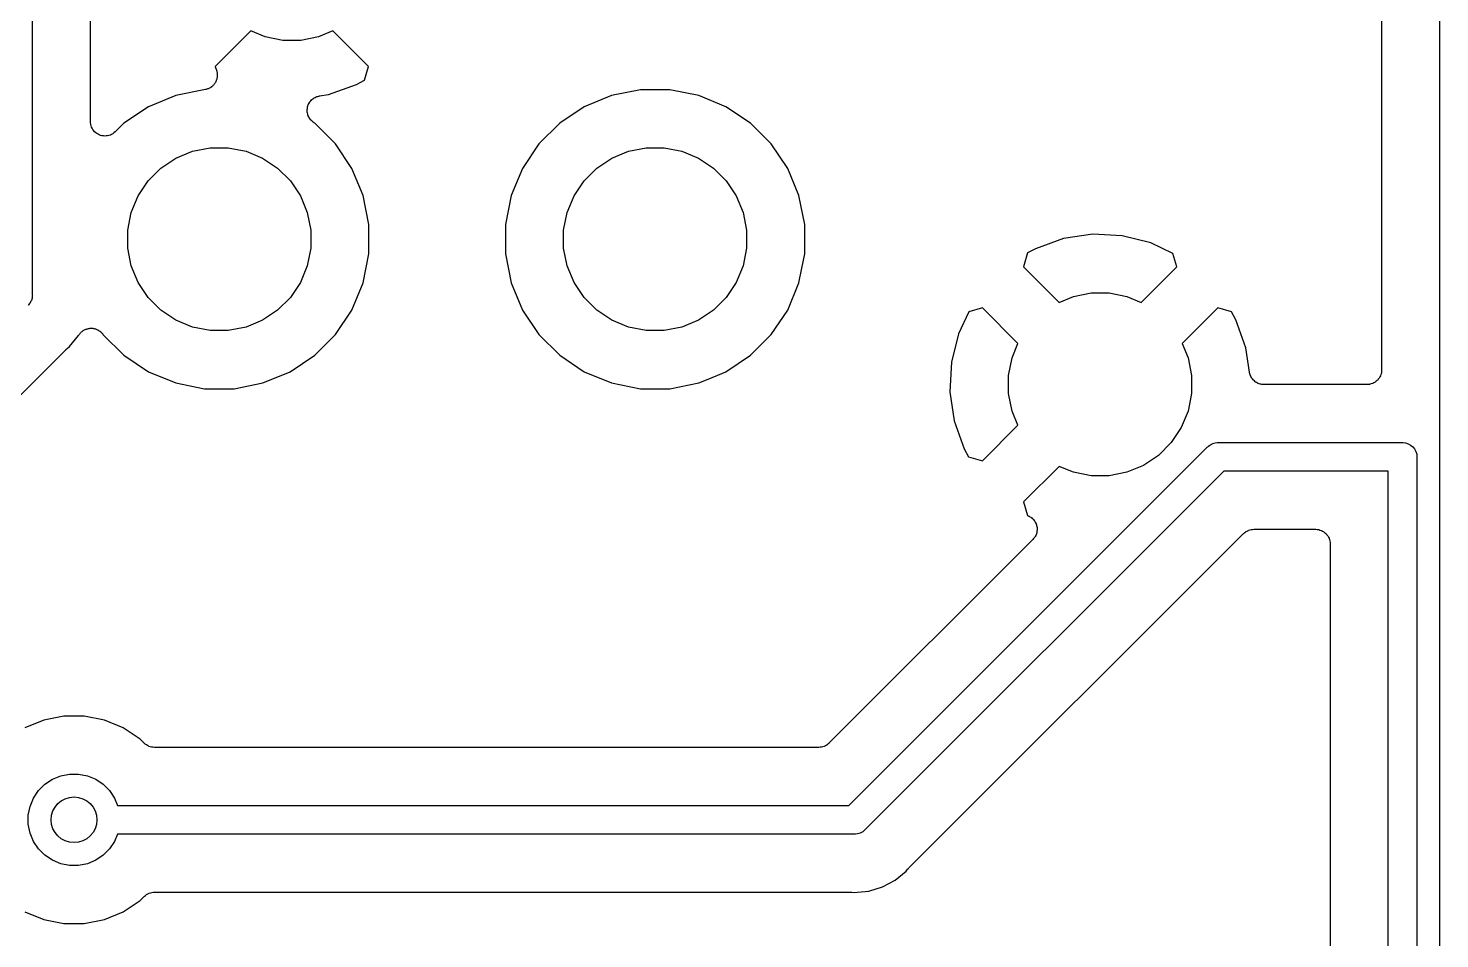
# Model space of a CAD drawing. Extents: x 20 to 116, y -135 to -20.
# Drawn here: x 56.44 to 68.78, y -79.34 to -71.37 of the extents above; entities that cross this region are included whole.
import ezdxf

# ---------------------------------------------------------------- set-up
doc = ezdxf.new("R2010")
doc.units = 0
doc.layers.add('BLACK', color=7, linetype='CONTINUOUS')

msp = doc.modelspace()

# ---------------------------------------------------------------- linework, layer by layer
at = {"layer": 'BLACK', "linetype": 'CONTINUOUS'}
for p, q in [((56.48, -59.0618), (56.48, -73.7039)), ((56.988, -72.1906), (56.988, -63.5788)), ((68.277, -65.9623), (68.277, -74.365)), ((68.785, -80.6472), (68.785, -65.9311)), ((58.3917, -71.3975), (58.08, -71.7092)), ((58.5166, -71.4493), (58.3917, -71.3975)), ((58.6712, -71.48), (58.5166, -71.4493)), ((58.9834, -71.4493), (58.8288, -71.48)), ((59.1083, -71.3975), (58.9834, -71.4493)), ((59.42, -71.7092), (59.1083, -71.3975)), ((58.8288, -71.48), (58.6712, -71.48)), ((58.08, -71.7092), (58.0919, -71.75)), ((58.0924, -71.818), (58.0908, -71.8251)), ((58.0919, -71.75), (58.0924, -71.7517)), ((58.0924, -71.7517), (58.0933, -71.7568)), ((58.0945, -71.8111), (58.0924, -71.818)), ((58.0933, -71.7568), (58.0948, -71.7618)), ((58.095, -71.8059), (58.0945, -71.8111)), ((58.0948, -71.7618), (58.0955, -71.769)), ((58.0962, -71.8009), (58.095, -71.8059)), ((58.0955, -71.769), (58.0967, -71.7761)), ((58.0963, -71.7937), (58.0962, -71.8009)), ((58.0971, -71.7865), (58.0963, -71.7937)), ((58.0967, -71.7761), (58.0966, -71.7813)), ((58.0966, -71.7813), (58.0971, -71.7865)), ((59.3847, -71.8298), (59.42, -71.7092)), ((57.9948, -71.9103), (57.7335, -71.9623)), ((57.9998, -71.9088), (57.9948, -71.9103)), ((58.005, -71.9078), (57.9998, -71.9088)), ((58.0117, -71.9052), (58.005, -71.9078)), ((58.0186, -71.9031), (58.0117, -71.9052)), ((58.0232, -71.9006), (58.0186, -71.9031)), ((58.028, -71.8987), (58.0232, -71.9006)), ((58.0341, -71.8948), (58.028, -71.8987)), ((58.0404, -71.8914), (58.0341, -71.8948)), ((58.0445, -71.8881), (58.0404, -71.8914)), ((58.0489, -71.8853), (58.0445, -71.8881)), ((58.054, -71.8803), (58.0489, -71.8853)), ((58.0596, -71.8758), (58.054, -71.8803)), ((58.063, -71.8717), (58.0596, -71.8758)), ((58.0667, -71.8681), (58.063, -71.8717)), ((58.0708, -71.8622), (58.0667, -71.8681)), ((58.0754, -71.8566), (58.0708, -71.8622)), ((58.0779, -71.852), (58.0754, -71.8566)), ((58.0809, -71.8478), (58.0779, -71.852)), ((58.0838, -71.8412), (58.0809, -71.8478)), ((58.0872, -71.8348), (58.0838, -71.8412)), ((58.0887, -71.8298), (58.0872, -71.8348)), ((58.0908, -71.8251), (58.0887, -71.8298)), ((59.0691, -71.955), (59.3147, -71.8672)), ((59.3147, -71.8672), (59.3847, -71.8298)), ((61.7962, -71.912), (61.5435, -71.9623)), ((62.0538, -71.912), (61.7962, -71.912)), ((62.3065, -71.9623), (62.0538, -71.912)), ((57.4954, -72.0609), (57.2812, -72.204)), ((57.7335, -71.9623), (57.4954, -72.0609)), ((58.8846, -72.0757), (58.8856, -72.0663)), ((58.8856, -72.0663), (58.8865, -72.0635)), ((58.8865, -72.0635), (58.8869, -72.0606)), ((58.8869, -72.0606), (58.8902, -72.0517)), ((58.8902, -72.0517), (58.893, -72.0426)), ((58.893, -72.0426), (58.8944, -72.0401)), ((58.8944, -72.0401), (58.8954, -72.0373)), ((58.8954, -72.0373), (58.9003, -72.0292)), ((58.9003, -72.0292), (58.9049, -72.0209)), ((58.9049, -72.0209), (58.9067, -72.0186)), ((58.9067, -72.0186), (58.9082, -72.0161)), ((58.9082, -72.0161), (58.9147, -72.0091)), ((58.9147, -72.0091), (58.9207, -72.0018)), ((58.9207, -72.0018), (58.923, -72)), ((58.923, -72), (58.9249, -71.9978)), ((58.9249, -71.9978), (58.9326, -71.9922)), ((58.9326, -71.9922), (58.94, -71.9862)), ((58.94, -71.9862), (58.9425, -71.9848)), ((58.9425, -71.9848), (58.9449, -71.9831)), ((58.9449, -71.9831), (58.9535, -71.979)), ((58.9535, -71.979), (58.9619, -71.9746)), ((58.9619, -71.9746), (58.9647, -71.9738)), ((58.9647, -71.9738), (58.9673, -71.9725)), ((58.9673, -71.9725), (58.9765, -71.9702)), ((58.9765, -71.9702), (58.9856, -71.9675)), ((58.9856, -71.9675), (58.9885, -71.9672)), ((58.9885, -71.9672), (58.9914, -71.9665)), ((58.9914, -71.9665), (59.0691, -71.955)), ((61.3054, -72.0609), (61.0912, -72.204)), ((61.5435, -71.9623), (61.3054, -72.0609)), ((62.5446, -72.0609), (62.3065, -71.9623)), ((62.7588, -72.204), (62.5446, -72.0609)), ((56.9892, -72.2028), (56.988, -72.1906)), ((58.883, -72.0909), (58.8833, -72.088)), ((58.8838, -72.1004), (58.883, -72.0909)), ((58.8832, -72.0851), (58.8846, -72.0757)), ((58.8833, -72.088), (58.8832, -72.0851)), ((58.8842, -72.1099), (58.8838, -72.1004)), ((58.8849, -72.1127), (58.8842, -72.1099)), ((58.8852, -72.1156), (58.8849, -72.1127)), ((58.8878, -72.1247), (58.8852, -72.1156)), ((58.8901, -72.134), (58.8878, -72.1247)), ((58.8913, -72.1366), (58.8901, -72.134)), ((58.8921, -72.1394), (58.8913, -72.1366)), ((58.8965, -72.1479), (58.8921, -72.1394)), ((58.9005, -72.1565), (58.8965, -72.1479)), ((58.9022, -72.1588), (58.9005, -72.1565)), ((58.9035, -72.1614), (58.9022, -72.1588)), ((58.9095, -72.1688), (58.9035, -72.1614)), ((58.915, -72.1765), (58.9095, -72.1688)), ((58.9172, -72.1785), (58.915, -72.1765)), ((58.919, -72.1808), (58.9172, -72.1785)), ((58.9263, -72.1869), (58.919, -72.1808)), ((58.9332, -72.1933), (58.9263, -72.1869)), ((56.9903, -72.2148), (56.9892, -72.2028)), ((56.9904, -72.2151), (56.9903, -72.2148)), ((56.9904, -72.2153), (56.9904, -72.2151)), ((56.9939, -72.2268), (56.9904, -72.2153)), ((56.9974, -72.2386), (56.9939, -72.2268)), ((56.9975, -72.2388), (56.9974, -72.2386)), ((56.9976, -72.239), (56.9975, -72.2388)), ((57.0033, -72.2498), (56.9976, -72.239)), ((57.009, -72.2605), (57.0033, -72.2498)), ((57.0091, -72.2607), (57.009, -72.2605)), ((57.0092, -72.2609), (57.0091, -72.2607)), ((57.0169, -72.2703), (57.0092, -72.2609)), ((57.0246, -72.2798), (57.0169, -72.2703)), ((57.0247, -72.2799), (57.0246, -72.2798)), ((57.0249, -72.2801), (57.0247, -72.2799)), ((57.0342, -72.2878), (57.0249, -72.2801)), ((57.0436, -72.2957), (57.0342, -72.2878)), ((57.0438, -72.2958), (57.0436, -72.2957)), ((57.044, -72.2959), (57.0438, -72.2958)), ((57.0547, -72.3017), (57.044, -72.2959)), ((57.0654, -72.3075), (57.0547, -72.3017)), ((57.0656, -72.3076), (57.0654, -72.3075)), ((57.0658, -72.3077), (57.0656, -72.3076)), ((57.0775, -72.3113), (57.0658, -72.3077)), ((57.089, -72.3149), (57.0775, -72.3113)), ((57.0892, -72.315), (57.089, -72.3149)), ((57.0895, -72.315), (57.0892, -72.315)), ((57.1016, -72.3163), (57.0895, -72.315)), ((57.1384, -72.3154), (57.1261, -72.3165)), ((57.1386, -72.3154), (57.1384, -72.3154)), ((57.1388, -72.3154), (57.1386, -72.3154)), ((57.1503, -72.312), (57.1388, -72.3154)), ((57.1622, -72.3085), (57.1503, -72.312)), ((57.1624, -72.3084), (57.1622, -72.3085)), ((57.1626, -72.3084), (57.1624, -72.3084)), ((57.1734, -72.3027), (57.1626, -72.3084)), ((57.1842, -72.2971), (57.1734, -72.3027)), ((57.1843, -72.297), (57.1842, -72.2971)), ((57.1845, -72.2969), (57.1843, -72.297)), ((57.194, -72.2893), (57.1845, -72.2969)), ((57.2035, -72.2817), (57.194, -72.2893)), ((57.2038, -72.2814), (57.2035, -72.2817)), ((57.2039, -72.2813), (57.2038, -72.2814)), ((57.2038, -72.2814), (57.2038, -72.2814)), ((57.2048, -72.2804), (57.2039, -72.2813)), ((57.2812, -72.204), (57.2048, -72.2804)), ((58.9357, -72.1949), (58.9332, -72.1933)), ((58.938, -72.1967), (58.9357, -72.1949)), ((58.9394, -72.1977), (58.938, -72.1967)), ((58.9488, -72.204), (58.9394, -72.1977)), ((59.131, -72.3862), (58.9488, -72.204)), ((61.0912, -72.204), (60.909, -72.3862)), ((62.941, -72.3862), (62.7588, -72.204)), ((57.1137, -72.3176), (57.1016, -72.3163)), ((57.1139, -72.3176), (57.1137, -72.3176)), ((57.1141, -72.3176), (57.1139, -72.3176)), ((57.1261, -72.3165), (57.1141, -72.3176)), ((57.8816, -72.4507), (58.0362, -72.42)), ((58.0362, -72.42), (58.1938, -72.42)), ((58.1938, -72.42), (58.3484, -72.4507)), ((59.2741, -72.6004), (59.131, -72.3862)), ((60.909, -72.3862), (60.7659, -72.6004)), ((61.6916, -72.4507), (61.8462, -72.42)), ((61.8462, -72.42), (62.0038, -72.42)), ((62.0038, -72.42), (62.1584, -72.4507)), ((63.0841, -72.6004), (62.941, -72.3862)), ((57.605, -72.5986), (57.7361, -72.511)), ((57.7361, -72.511), (57.8816, -72.4507)), ((58.3484, -72.4507), (58.4939, -72.511)), ((58.4939, -72.511), (58.625, -72.5986)), ((61.415, -72.5986), (61.5461, -72.511)), ((61.5461, -72.511), (61.6916, -72.4507)), ((62.1584, -72.4507), (62.3039, -72.511)), ((62.3039, -72.511), (62.435, -72.5986)), ((57.4936, -72.71), (57.605, -72.5986)), ((58.625, -72.5986), (58.7364, -72.71)), ((59.3727, -72.8385), (59.2741, -72.6004)), ((60.7659, -72.6004), (60.6673, -72.8385)), ((61.3036, -72.71), (61.415, -72.5986)), ((62.435, -72.5986), (62.5464, -72.71)), ((63.1827, -72.8385), (63.0841, -72.6004)), ((57.406, -72.8411), (57.4936, -72.71)), ((58.7364, -72.71), (58.824, -72.8411)), ((61.216, -72.8411), (61.3036, -72.71)), ((62.5464, -72.71), (62.634, -72.8411)), ((57.3457, -72.9866), (57.406, -72.8411)), ((58.824, -72.8411), (58.8843, -72.9866)), ((59.423, -73.0912), (59.3727, -72.8385)), ((60.6673, -72.8385), (60.617, -73.0912)), ((61.1557, -72.9866), (61.216, -72.8411)), ((62.634, -72.8411), (62.6943, -72.9866)), ((63.233, -73.0912), (63.1827, -72.8385)), ((57.315, -73.1412), (57.3457, -72.9866)), ((58.8843, -72.9866), (58.915, -73.1412)), ((61.125, -73.1412), (61.1557, -72.9866)), ((62.6943, -72.9866), (62.725, -73.1412)), ((57.315, -73.2988), (57.315, -73.1412)), ((58.915, -73.1412), (58.915, -73.2988)), ((59.423, -73.3488), (59.423, -73.0912)), ((60.617, -73.0912), (60.617, -73.3488)), ((61.125, -73.2988), (61.125, -73.1412)), ((62.725, -73.1412), (62.725, -73.2988)), ((63.233, -73.3488), (63.233, -73.0912)), ((65.7507, -73.1772), (65.4959, -73.215)), ((66.0081, -73.1899), (65.7507, -73.1772)), ((57.3457, -73.4534), (57.315, -73.2988)), ((58.915, -73.2988), (58.8843, -73.4534)), ((61.1557, -73.4534), (61.125, -73.2988)), ((62.725, -73.2988), (62.6943, -73.4534)), ((65.2503, -73.3028), (65.1803, -73.3402)), ((65.4959, -73.215), (65.2503, -73.3028)), ((66.258, -73.2526), (66.0081, -73.1899)), ((66.4507, -73.3438), (66.258, -73.2526)), ((59.3727, -73.6015), (59.423, -73.3488)), ((60.617, -73.3488), (60.6673, -73.6015)), ((63.2084, -73.4725), (63.233, -73.3488)), ((65.1803, -73.3402), (65.145, -73.4608)), ((66.485, -73.4608), (66.4507, -73.3438)), ((57.406, -73.5989), (57.3457, -73.4534)), ((58.8843, -73.4534), (58.824, -73.5989)), ((61.216, -73.5989), (61.1557, -73.4534)), ((62.6943, -73.4534), (62.634, -73.5989)), ((63.1827, -73.6015), (63.2084, -73.4725)), ((63.2084, -73.4725), (63.2084, -73.4725)), ((65.145, -73.4608), (65.4567, -73.7725)), ((66.1733, -73.7725), (66.485, -73.4608)), ((57.4936, -73.73), (57.406, -73.5989)), ((58.824, -73.5989), (58.7364, -73.73)), ((59.2741, -73.8396), (59.3727, -73.6015)), ((60.6673, -73.6015), (60.7659, -73.8396)), ((61.3036, -73.73), (61.216, -73.5989)), ((62.634, -73.5989), (62.5464, -73.73)), ((63.0841, -73.8396), (63.1827, -73.6015)), ((56.4479, -73.7939), (56.4438, -73.7988)), ((56.4594, -73.7798), (56.4479, -73.7939)), ((56.471, -73.7581), (56.4594, -73.7798)), ((56.4718, -73.7556), (56.471, -73.7581)), ((56.4782, -73.7345), (56.4718, -73.7556)), ((56.48, -73.7161), (56.4782, -73.7345)), ((56.48, -73.7039), (56.4806, -73.71)), ((56.4806, -73.71), (56.48, -73.7161)), ((56.48, -73.7161), (56.48, -73.7161)), ((57.605, -73.8414), (57.4936, -73.73)), ((58.7364, -73.73), (58.625, -73.8414)), ((61.415, -73.8414), (61.3036, -73.73)), ((62.5464, -73.73), (62.435, -73.8414)), ((65.4567, -73.7725), (65.5816, -73.7207)), ((65.5816, -73.7207), (65.7362, -73.69)), ((65.7362, -73.69), (65.8938, -73.69)), ((65.8938, -73.69), (66.0484, -73.7207)), ((66.0484, -73.7207), (66.1733, -73.7725)), ((57.7361, -73.929), (57.605, -73.8414)), ((58.625, -73.8414), (58.4939, -73.929)), ((59.131, -74.0538), (59.2741, -73.8396)), ((60.7659, -73.8396), (60.909, -74.0538)), ((61.5461, -73.929), (61.415, -73.8414)), ((62.435, -73.8414), (62.3039, -73.929)), ((62.941, -74.0538), (63.0841, -73.8396)), ((64.6688, -73.8543), (64.5776, -74.047)), ((64.7858, -73.82), (64.6688, -73.8543)), ((65.0975, -74.1317), (64.7858, -73.82)), ((66.8442, -73.82), (66.5325, -74.1317)), ((66.9648, -73.8553), (66.8442, -73.82)), ((67.0022, -73.9253), (66.9648, -73.8553)), ((56.8973, -74.0441), (56.9016, -74.0399)), ((56.9016, -74.0399), (56.9054, -74.0354)), ((56.9054, -74.0354), (56.9104, -74.0313)), ((56.9104, -74.0313), (56.9151, -74.0268)), ((56.9151, -74.0268), (56.92, -74.0235)), ((56.92, -74.0235), (56.9246, -74.0198)), ((56.9246, -74.0198), (56.9304, -74.0168)), ((56.9304, -74.0168), (56.9358, -74.0132)), ((56.9358, -74.0132), (56.9413, -74.011)), ((56.9413, -74.011), (56.9466, -74.0083)), ((56.9466, -74.0083), (56.9528, -74.0064)), ((56.9528, -74.0064), (56.9588, -74.004)), ((56.9588, -74.004), (56.9646, -74.0029)), ((56.9646, -74.0029), (56.9703, -74.0012)), ((56.9703, -74.0012), (56.9768, -74.0006)), ((56.9768, -74.0006), (56.9832, -73.9994)), ((56.9832, -73.9994), (56.9891, -73.9995)), ((56.9891, -73.9995), (56.995, -73.9989)), ((56.995, -73.9989), (57.0015, -73.9996)), ((57.0015, -73.9996), (57.008, -73.9996)), ((57.008, -73.9996), (57.0138, -74.0008)), ((57.0138, -74.0008), (57.0197, -74.0014)), ((57.0197, -74.0014), (57.0259, -74.0033)), ((57.0259, -74.0033), (57.0323, -74.0047)), ((57.0323, -74.0047), (57.0377, -74.007)), ((57.0377, -74.007), (57.0434, -74.0087)), ((57.0434, -74.0087), (57.0491, -74.0118)), ((57.0491, -74.0118), (57.0551, -74.0143)), ((57.0551, -74.0143), (57.06, -74.0176)), ((57.06, -74.0176), (57.0652, -74.0204)), ((57.0652, -74.0204), (57.0702, -74.0246)), ((57.0702, -74.0246), (57.0756, -74.0282)), ((57.0756, -74.0282), (57.0798, -74.0324)), ((57.0798, -74.0324), (57.0843, -74.0362)), ((57.0843, -74.0362), (57.0885, -74.0412)), ((57.0885, -74.0412), (57.093, -74.0458)), ((57.8816, -73.9893), (57.7361, -73.929)), ((58.0362, -74.02), (57.8816, -73.9893)), ((58.1938, -74.02), (58.0362, -74.02)), ((58.3484, -73.9893), (58.1938, -74.02)), ((58.4939, -73.929), (58.3484, -73.9893)), ((61.6916, -73.9893), (61.5461, -73.929)), ((61.8462, -74.02), (61.6916, -73.9893)), ((62.0038, -74.02), (61.8462, -74.02)), ((62.1584, -73.9893), (62.0038, -74.02)), ((62.3039, -73.929), (62.1584, -73.9893)), ((67.09, -74.1709), (67.0022, -73.9253)), ((56.7854, -74.1756), (56.8048, -74.1598)), ((56.8048, -74.1598), (56.885, -74.062)), ((56.885, -74.062), (56.8866, -74.0596)), ((56.8866, -74.0596), (56.8895, -74.0544)), ((56.8895, -74.0544), (56.8936, -74.0494)), ((56.8936, -74.0494), (56.8973, -74.0441)), ((57.093, -74.0458), (57.0963, -74.0508)), ((57.0963, -74.0508), (57.0977, -74.0525)), ((57.0977, -74.0525), (57.2812, -74.236)), ((58.9488, -74.236), (59.131, -74.0538)), ((60.909, -74.0538), (61.0912, -74.236)), ((62.7588, -74.236), (62.941, -74.0538)), ((64.5776, -74.047), (64.5149, -74.2969)), ((65.0457, -74.2566), (65.0975, -74.1317)), ((66.5325, -74.1317), (66.5843, -74.2566)), ((55.6139, -75.3463), (56.7762, -74.184)), ((56.7762, -74.184), (56.7775, -74.1828)), ((56.7775, -74.1828), (56.7816, -74.1794)), ((56.7816, -74.1794), (56.7854, -74.1756)), ((57.2812, -74.236), (57.4954, -74.3791)), ((58.7346, -74.3791), (58.9488, -74.236)), ((61.0912, -74.236), (61.3054, -74.3791)), ((62.5446, -74.3791), (62.7588, -74.236)), ((65.015, -74.4112), (65.0457, -74.2566)), ((66.5843, -74.2566), (66.615, -74.4112)), ((67.1215, -74.3836), (67.09, -74.1709)), ((57.4954, -74.3791), (57.7335, -74.4777)), ((58.4965, -74.4777), (58.7346, -74.3791)), ((61.3054, -74.3791), (61.5435, -74.4777)), ((62.3899, -74.4432), (62.5446, -74.3791)), ((64.5149, -74.2969), (64.5022, -74.5543)), ((65.015, -74.5688), (65.015, -74.4112)), ((66.615, -74.4112), (66.615, -74.5688)), ((67.1222, -74.3862), (67.1215, -74.3836)), ((67.1224, -74.3888), (67.1222, -74.3862)), ((67.1252, -74.3982), (67.1224, -74.3888)), ((67.1275, -74.4077), (67.1252, -74.3982)), ((67.1286, -74.41), (67.1275, -74.4077)), ((67.1294, -74.4126), (67.1286, -74.41)), ((67.1339, -74.4212), (67.1294, -74.4126)), ((68.2706, -74.4027), (68.2671, -74.4142)), ((68.2742, -74.3914), (68.2706, -74.4027)), ((68.2743, -74.391), (68.2742, -74.3914)), ((68.2744, -74.3905), (68.2743, -74.391)), ((68.2757, -74.3786), (68.2744, -74.3905)), ((68.277, -74.3668), (68.2757, -74.3786)), ((68.277, -74.365), (68.277, -74.3659)), ((68.277, -74.3659), (68.277, -74.3659)), ((68.277, -74.3659), (68.277, -74.3659)), ((68.277, -74.3659), (68.277, -74.3668)), ((57.7335, -74.4777), (57.9862, -74.528)), ((57.9862, -74.528), (58.2438, -74.528)), ((58.2438, -74.528), (58.4965, -74.4777)), ((61.5435, -74.4777), (61.7962, -74.528)), ((61.7962, -74.528), (62.0538, -74.528)), ((62.0538, -74.528), (62.3065, -74.4777)), ((62.3065, -74.4777), (62.3899, -74.4432)), ((62.3899, -74.4432), (62.3899, -74.4432)), ((67.1381, -74.4301), (67.1339, -74.4212)), ((67.1397, -74.4322), (67.1381, -74.4301)), ((67.1409, -74.4345), (67.1397, -74.4322)), ((67.147, -74.4422), (67.1409, -74.4345)), ((67.1528, -74.45), (67.147, -74.4422)), ((67.1548, -74.4518), (67.1528, -74.45)), ((67.1564, -74.4539), (67.1548, -74.4518)), ((67.1639, -74.4601), (67.1564, -74.4539)), ((67.1711, -74.4667), (67.1639, -74.4601)), ((67.1734, -74.4681), (67.1711, -74.4667)), ((67.1754, -74.4698), (67.1734, -74.4681)), ((67.184, -74.4745), (67.1754, -74.4698)), ((67.1923, -74.4796), (67.184, -74.4745)), ((67.1948, -74.4805), (67.1923, -74.4796)), ((67.1971, -74.4817), (67.1948, -74.4805)), ((67.2064, -74.4847), (67.1971, -74.4817)), ((67.2156, -74.488), (67.2064, -74.4847)), ((67.2182, -74.4884), (67.2156, -74.488)), ((67.2207, -74.4892), (67.2182, -74.4884)), ((67.2304, -74.4903), (67.2207, -74.4892)), ((67.2401, -74.4918), (67.2304, -74.4903)), ((67.2428, -74.4917), (67.2401, -74.4918)), ((67.2454, -74.492), (67.2428, -74.4917)), ((67.2471, -74.492), (67.2454, -74.492)), ((68.15, -74.492), (67.2471, -74.492)), ((68.1619, -74.4908), (68.15, -74.492)), ((68.1738, -74.4898), (68.1619, -74.4908)), ((68.1742, -74.4896), (68.1738, -74.4898)), ((68.1747, -74.4896), (68.1742, -74.4896)), ((68.1861, -74.4861), (68.1747, -74.4896)), ((68.1976, -74.4828), (68.1861, -74.4861)), ((68.198, -74.4825), (68.1976, -74.4828)), ((68.1984, -74.4824), (68.198, -74.4825)), ((68.2089, -74.4768), (68.1984, -74.4824)), ((68.2195, -74.4713), (68.2089, -74.4768)), ((68.2199, -74.471), (68.2195, -74.4713)), ((68.2203, -74.4708), (68.2199, -74.471)), ((68.2295, -74.4632), (68.2203, -74.4708)), ((68.2389, -74.4557), (68.2295, -74.4632)), ((68.2391, -74.4554), (68.2389, -74.4557)), ((68.2395, -74.4551), (68.2391, -74.4554)), ((68.2471, -74.4459), (68.2395, -74.4551)), ((68.2548, -74.4368), (68.2471, -74.4459)), ((68.255, -74.4364), (68.2548, -74.4368)), ((68.2553, -74.436), (68.255, -74.4364)), ((68.261, -74.4255), (68.2553, -74.436)), ((68.2667, -74.415), (68.261, -74.4255)), ((68.2669, -74.4146), (68.2667, -74.415)), ((68.2671, -74.4142), (68.2669, -74.4146)), ((64.5022, -74.5543), (64.54, -74.8091)), ((65.0457, -74.7234), (65.015, -74.5688)), ((66.615, -74.5688), (66.5843, -74.7234)), ((65.0975, -74.8483), (65.0457, -74.7234)), ((66.5843, -74.7234), (66.524, -74.8689)), ((64.54, -74.8091), (64.6278, -75.0547)), ((64.7858, -75.16), (65.0975, -74.8483)), ((66.524, -74.8689), (66.4364, -75)), ((66.4364, -75), (66.325, -75.1114)), ((66.7562, -75.0362), (66.7628, -75.0307)), ((66.7628, -75.0307), (66.7752, -75.0206)), ((66.7752, -75.0206), (66.7969, -75.009)), ((66.7969, -75.009), (66.799, -75.0083)), ((66.799, -75.0083), (66.8205, -75.0018)), ((66.8205, -75.0018), (66.8389, -75)), ((66.8389, -75), (66.845, -74.9994)), ((66.8389, -75), (66.8389, -75)), ((66.845, -74.9994), (66.8511, -75)), ((66.8511, -75), (68.4539, -75)), ((68.4539, -75), (68.46, -74.9994)), ((68.46, -74.9994), (68.4661, -75)), ((68.4661, -75), (68.4845, -75.0018)), ((68.4845, -75.0018), (68.5081, -75.009)), ((68.5081, -75.009), (68.5298, -75.0206)), ((68.5298, -75.0206), (68.5488, -75.0362)), ((63.6182, -78.175), (66.7523, -75.0409)), ((64.6278, -75.0547), (64.6652, -75.1247)), ((64.6652, -75.1247), (64.7858, -75.16)), ((66.325, -75.1114), (66.1939, -75.199)), ((66.7523, -75.0409), (66.7562, -75.0362)), ((68.5488, -75.0362), (68.5644, -75.0552)), ((68.5644, -75.0552), (68.576, -75.0769)), ((68.576, -75.0769), (68.5832, -75.1005)), ((68.5832, -75.1005), (68.5856, -75.125)), ((68.5856, -75.125), (68.585, -75.1311)), ((68.585, -75.1311), (68.585, -80.1709)), ((66.8968, -75.25), (63.7627, -78.384)), ((65.4567, -75.2075), (65.145, -75.5192)), ((65.5816, -75.2593), (65.4567, -75.2075)), ((65.7362, -75.29), (65.5816, -75.2593)), ((66.0484, -75.2593), (65.8938, -75.29)), ((66.1939, -75.199), (66.0484, -75.2593)), ((68.335, -75.25), (66.8968, -75.25)), ((68.335, -80.1252), (68.335, -75.25)), ((65.8938, -75.29), (65.7362, -75.29)), ((65.145, -75.5192), (65.1793, -75.6362)), ((65.1793, -75.6362), (65.1923, -75.6424)), ((65.1923, -75.6424), (65.1939, -75.6432)), ((65.1939, -75.6432), (65.2015, -75.6479)), ((65.2015, -75.6479), (65.2094, -75.6522)), ((65.2094, -75.6522), (65.212, -75.6544)), ((65.212, -75.6544), (65.215, -75.6562)), ((65.215, -75.6562), (65.2216, -75.6623)), ((65.2216, -75.6623), (65.2284, -75.668)), ((65.2284, -75.668), (65.2306, -75.6707)), ((65.2306, -75.6707), (65.2332, -75.6731)), ((65.2332, -75.6731), (65.2384, -75.6803)), ((65.2384, -75.6803), (65.244, -75.6873)), ((65.244, -75.6873), (65.2456, -75.6904)), ((65.2456, -75.6904), (65.2477, -75.6932)), ((65.2477, -75.6932), (65.2514, -75.7013)), ((65.2514, -75.7013), (65.2556, -75.7092)), ((65.2556, -75.7092), (65.2566, -75.7125)), ((65.2566, -75.7125), (65.258, -75.7157)), ((65.258, -75.7157), (65.2601, -75.7244)), ((65.2601, -75.7244), (65.2627, -75.733)), ((65.2627, -75.733), (65.263, -75.7364)), ((65.263, -75.7364), (65.2638, -75.7398)), ((65.2648, -75.7646), (65.2634, -75.7734)), ((65.2638, -75.7398), (65.2642, -75.7487)), ((65.2642, -75.7487), (65.265, -75.7576)), ((65.265, -75.7576), (65.2647, -75.7611)), ((65.2647, -75.7611), (65.2648, -75.7646)), ((67.1011, -75.7731), (67.1114, -75.7676)), ((67.1114, -75.7676), (67.112, -75.7674)), ((67.112, -75.7674), (67.1126, -75.7671)), ((67.1126, -75.7671), (67.1239, -75.7638)), ((67.1239, -75.7638), (67.1351, -75.7604)), ((67.1351, -75.7604), (67.1358, -75.7604)), ((67.1358, -75.7604), (67.1364, -75.7602)), ((67.1364, -75.7602), (67.1481, -75.7591)), ((67.1481, -75.7591), (67.1598, -75.758)), ((67.1598, -75.758), (67.7, -75.758)), ((67.7, -75.758), (67.7008, -75.758)), ((67.7008, -75.758), (67.7009, -75.758)), ((67.7009, -75.758), (67.7009, -75.758)), ((67.7009, -75.758), (67.7018, -75.758)), ((67.7018, -75.758), (67.7137, -75.7593)), ((67.7137, -75.7593), (67.7255, -75.7606)), ((67.7255, -75.7606), (67.726, -75.7607)), ((67.726, -75.7607), (67.7264, -75.7608)), ((67.7264, -75.7608), (67.7378, -75.7644)), ((67.7378, -75.7644), (67.7492, -75.7679)), ((67.7492, -75.7679), (67.7496, -75.7681)), ((67.7496, -75.7681), (67.75, -75.7683)), ((67.75, -75.7683), (67.7605, -75.774)), ((65.2278, -75.847), (63.445, -77.6298)), ((64.144, -78.7212), (67.07, -75.7952)), ((65.2335, -75.8401), (65.2278, -75.847)), ((65.2395, -75.8335), (65.2335, -75.8401)), ((65.2413, -75.8305), (65.2395, -75.8335)), ((65.2435, -75.8278), (65.2413, -75.8305)), ((65.2478, -75.82), (65.2435, -75.8278)), ((65.2524, -75.8123), (65.2478, -75.82)), ((65.2536, -75.8091), (65.2524, -75.8123)), ((65.2552, -75.806), (65.2536, -75.8091)), ((65.2579, -75.7975), (65.2552, -75.806)), ((65.2609, -75.789), (65.2579, -75.7975)), ((65.2615, -75.7856), (65.2609, -75.789)), ((65.2625, -75.7823), (65.2615, -75.7856)), ((65.2634, -75.7734), (65.2625, -75.7823)), ((67.07, -75.7952), (67.0703, -75.7949)), ((67.0703, -75.7949), (67.0713, -75.794)), ((67.0703, -75.7949), (67.0703, -75.7949)), ((67.0703, -75.7949), (67.0703, -75.7949)), ((67.0713, -75.794), (67.0805, -75.7866)), ((67.0805, -75.7866), (67.0895, -75.7792)), ((67.0895, -75.7792), (67.0901, -75.7789)), ((67.0901, -75.7789), (67.0906, -75.7785)), ((67.0906, -75.7785), (67.1011, -75.7731)), ((67.7605, -75.774), (67.771, -75.7797)), ((67.771, -75.7797), (67.7714, -75.78)), ((67.7714, -75.78), (67.7717, -75.7802)), ((67.7717, -75.7802), (67.7809, -75.7879)), ((67.7809, -75.7879), (67.7901, -75.7955)), ((67.7901, -75.7955), (67.7904, -75.7959)), ((67.7904, -75.7959), (67.7907, -75.7961)), ((67.7907, -75.7961), (67.7982, -75.8055)), ((67.7982, -75.8055), (67.8058, -75.8147)), ((67.8058, -75.8147), (67.806, -75.8151)), ((67.806, -75.8151), (67.8063, -75.8155)), ((67.8063, -75.8155), (67.8118, -75.8261)), ((67.8118, -75.8261), (67.8174, -75.8366)), ((67.8174, -75.8366), (67.8175, -75.837)), ((67.8175, -75.837), (67.8177, -75.8374)), ((67.8177, -75.8374), (67.8211, -75.8488)), ((67.8211, -75.8488), (67.8246, -75.8603)), ((67.8246, -75.8603), (67.8246, -75.8608)), ((67.8246, -75.8608), (67.8247, -75.8612)), ((67.8247, -75.8612), (67.8258, -75.8731)), ((67.8258, -75.8731), (67.827, -75.885)), ((67.827, -75.885), (67.827, -79.8622)), ((56.5801, -77.4269), (56.4149, -77.4953)), ((56.7556, -77.392), (56.5801, -77.4269)), ((56.9344, -77.392), (56.7556, -77.392)), ((57.1099, -77.4269), (56.9344, -77.392)), ((57.2751, -77.4953), (57.1099, -77.4269)), ((57.4238, -77.5947), (57.2751, -77.4953)), ((57.4589, -77.6298), (57.4238, -77.5947)), ((57.468, -77.6372), (57.4589, -77.6298)), ((57.477, -77.6448), (57.468, -77.6372)), ((57.4775, -77.6451), (57.477, -77.6448)), ((57.4781, -77.6455), (57.4775, -77.6451)), ((57.4884, -77.6511), (57.4781, -77.6455)), ((57.4987, -77.6567), (57.4884, -77.6511)), ((57.4993, -77.6569), (57.4987, -77.6567)), ((57.4999, -77.6572), (57.4993, -77.6569)), ((57.5111, -77.6607), (57.4999, -77.6572)), ((57.5223, -77.6642), (57.5111, -77.6607)), ((57.523, -77.6643), (57.5223, -77.6642)), ((57.5236, -77.6645), (57.523, -77.6643)), ((57.5352, -77.6657), (57.5236, -77.6645)), ((57.5469, -77.667), (57.5352, -77.6657)), ((57.5482, -77.667), (57.5469, -77.667)), ((57.5483, -77.667), (57.5482, -77.667)), ((57.5487, -77.667), (57.5483, -77.667)), ((57.5483, -77.667), (57.5483, -77.667)), ((63.3552, -77.667), (57.5487, -77.667)), ((63.3669, -77.6659), (63.3552, -77.667)), ((63.3786, -77.6648), (63.3669, -77.6659)), ((63.3792, -77.6646), (63.3786, -77.6648)), ((63.3799, -77.6646), (63.3792, -77.6646)), ((63.3911, -77.6612), (63.3799, -77.6646)), ((63.4024, -77.6579), (63.3911, -77.6612)), ((63.403, -77.6576), (63.4024, -77.6579)), ((63.4036, -77.6574), (63.403, -77.6576)), ((63.414, -77.6519), (63.4036, -77.6574)), ((63.4244, -77.6465), (63.414, -77.6519)), ((63.4249, -77.6461), (63.4244, -77.6465)), ((63.4255, -77.6458), (63.4249, -77.6461)), ((63.4346, -77.6384), (63.4255, -77.6458)), ((63.4437, -77.631), (63.4346, -77.6384)), ((63.4447, -77.6301), (63.4437, -77.631)), ((63.445, -77.6298), (63.4447, -77.6301)), ((63.4447, -77.6301), (63.4447, -77.6301)), ((63.4447, -77.6301), (63.4447, -77.6301)), ((56.5343, -78.045), (56.59, -77.9893)), ((56.59, -77.9893), (56.6555, -77.9455)), ((56.6555, -77.9455), (56.7283, -77.9154)), ((56.7283, -77.9154), (56.8056, -77.9)), ((56.8056, -77.9), (56.8844, -77.9)), ((56.8844, -77.9), (56.9617, -77.9154)), ((56.9617, -77.9154), (57.0345, -77.9455)), ((57.0345, -77.9455), (57.1, -77.9893)), ((57.1, -77.9893), (57.1557, -78.045)), ((56.4604, -78.1833), (56.4905, -78.1105)), ((56.4905, -78.1105), (56.5343, -78.045)), ((57.1557, -78.045), (57.1995, -78.1105)), ((57.1995, -78.1105), (57.2262, -78.175)), ((56.445, -78.2606), (56.4604, -78.1833)), ((57.2262, -78.175), (63.6182, -78.175)), ((56.445, -78.3394), (56.445, -78.2606)), ((56.4604, -78.4167), (56.445, -78.3394)), ((56.4905, -78.4895), (56.4604, -78.4167)), ((57.2262, -78.425), (57.1995, -78.4895)), ((63.6639, -78.425), (57.2262, -78.425)), ((63.67, -78.4256), (63.6639, -78.425)), ((63.6761, -78.425), (63.67, -78.4256)), ((63.6945, -78.4232), (63.6761, -78.425)), ((63.6761, -78.425), (63.6761, -78.425)), ((63.7181, -78.416), (63.6945, -78.4232)), ((63.7398, -78.4044), (63.7181, -78.416)), ((63.7588, -78.3888), (63.7398, -78.4044)), ((63.7627, -78.384), (63.7588, -78.3888)), ((56.5343, -78.555), (56.4905, -78.4895)), ((56.59, -78.6107), (56.5343, -78.555)), ((57.1557, -78.555), (57.1, -78.6107)), ((57.1995, -78.4895), (57.1557, -78.555)), ((56.6555, -78.6545), (56.59, -78.6107)), ((56.7283, -78.6846), (56.6555, -78.6545)), ((56.8056, -78.7), (56.7283, -78.6846)), ((56.8844, -78.7), (56.8056, -78.7)), ((56.9617, -78.6846), (56.8844, -78.7)), ((57.0345, -78.6545), (56.9617, -78.6846)), ((57.1, -78.6107), (57.0345, -78.6545)), ((64.1198, -78.7498), (64.1356, -78.7304)), ((64.1356, -78.7304), (64.1368, -78.7291)), ((64.1368, -78.7291), (64.1406, -78.7253)), ((64.1406, -78.7253), (64.144, -78.7212)), ((63.9134, -78.8876), (64.0234, -78.8289)), ((64.0234, -78.8289), (64.1198, -78.7498)), ((57.4238, -79.0053), (57.4589, -78.9702)), ((57.4589, -78.9702), (57.4592, -78.9699)), ((57.4592, -78.9699), (57.4602, -78.969)), ((57.4592, -78.9699), (57.4592, -78.9699)), ((57.4592, -78.9699), (57.4592, -78.9699)), ((57.4602, -78.969), (57.4694, -78.9616)), ((57.4694, -78.9616), (57.4784, -78.9542)), ((57.4784, -78.9542), (57.479, -78.9539)), ((57.479, -78.9539), (57.4795, -78.9535)), ((57.4795, -78.9535), (57.49, -78.9481)), ((57.49, -78.9481), (57.5003, -78.9426)), ((57.5003, -78.9426), (57.501, -78.9424)), ((57.501, -78.9424), (57.5015, -78.9421)), ((57.5015, -78.9421), (57.5128, -78.9388)), ((57.5128, -78.9388), (57.524, -78.9354)), ((57.524, -78.9354), (57.5247, -78.9354)), ((57.5247, -78.9354), (57.5253, -78.9352)), ((57.5253, -78.9352), (57.537, -78.9341)), ((57.537, -78.9341), (57.5487, -78.933)), ((57.5487, -78.933), (63.6327, -78.933)), ((63.6327, -78.933), (63.6345, -78.933)), ((63.6345, -78.933), (63.6398, -78.9336)), ((63.6398, -78.9336), (63.6451, -78.9336)), ((63.6451, -78.9336), (63.67, -78.9361)), ((63.67, -78.9361), (63.6949, -78.9336)), ((63.6949, -78.9336), (63.695, -78.9336)), ((63.695, -78.9336), (63.7941, -78.9238)), ((63.7941, -78.9238), (63.9134, -78.8876)), ((57.2751, -79.1047), (57.4238, -79.0053)), ((56.4149, -79.1047), (56.5801, -79.1731)), ((56.5801, -79.1731), (56.7556, -79.208)), ((56.7556, -79.208), (56.9344, -79.208)), ((56.9344, -79.208), (57.1099, -79.1731)), ((57.1099, -79.1731), (57.2751, -79.1047))]:
    msp.add_line(p, q, dxfattribs=at)
at = {"layer": 'BLACK'}
msp.add_circle((56.845, -78.3), 0.2, dxfattribs=at)

doc.saveas('drawing.dxf')
